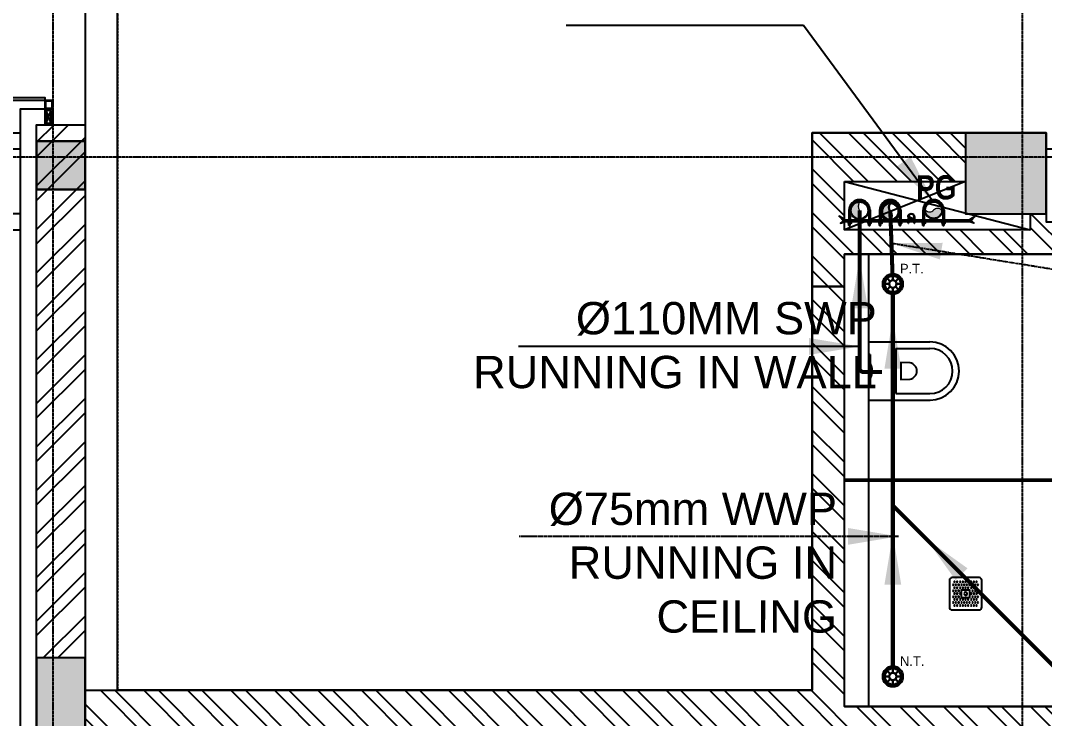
# Model space of a CAD drawing. Header units: millimetres. Extents: x -8500 to 104886, y -7800 to 56500.
# Drawn here: x 38450 to 44789, y 32325 to 36646 of the extents above; entities that cross this region are included whole.
import ezdxf

# ---------------------------------------------------------------- set-up
doc = ezdxf.new("R2010")
doc.units = ezdxf.units.MM
doc.header["$LTSCALE"] = 10
doc.set_wipeout_variables(frame=1)
for name, pattern in [('1803 B01 Axis$0$CENTER2', [1.125, 0.75, -0.125, 0.125, -0.125]), ('1803 B01 b03$0$HIDDEN', [0.375, 0.25, -0.125]), ('ACISOWELD', [3, 2, -1]), ('CENTER', [2, 1.25, -0.25, 0.25, -0.25]), ('HIDDEN', [0.375, 0.25, -0.125])]:
    doc.linetypes.add(name, pattern=pattern)
for name, color, linetype in [('1803 B01 Axis$0$AXIS-MEP', 8, '1803 B01 Axis$0$CENTER2'), ('1803 B01 b03$0$COLS-AR', 4, 'Continuous'), ('1803 B01 b03$0$COLS-HATCH-AR', 251, 'Continuous'), ('1803 B01 b03$0$ELEV1-AR', 6, 'Continuous'), ('1803 B01 b03$0$ELEV3-AR', 11, 'Continuous'), ('1803 B01 b03$0$OPEN-AR', 1, 'Continuous'), ('1803 B01 b03$0$STAIR-HID-AR', 8, '1803 B01 b03$0$HIDDEN'), ('1803 B01 b03$0$TXT-AR', 3, 'Continuous'), ('1803 B01 b03$0$WALL-AR', 7, 'Continuous'), ('1803 B01 b03$0$WIN-AR', 140, 'Continuous'), ('A-OUTLINE', 8, 'Continuous'), ('CEILING', 7, 'Continuous'), ('DIM-IN-AR', 251, 'Continuous'), ('ID-FUR', 1, 'Continuous'), ('ID-GLASS', 5, 'Continuous'), ('ID-HATCH', 8, 'Continuous'), ('ID-SANITARY', 1, 'Continuous'), ('ID-WIPEOUT', 8, 'Continuous'), ('PIPE SUPPORT', 12, 'Continuous'), ('SH- WWP', 92, 'Continuous')]:
    doc.layers.add(name, color=color, linetype=linetype)
for name, color, linetype, lineweight in [('cws', 5, 'Continuous', 5), ('FUR', 9, 'Continuous', 9), ('OUTER', 10, 'Continuous', 25), ('SH - CWS', 5, 'Continuous', 5), ('SH - SWP', 10, 'Continuous', 25), ('SH - WWP', 82, 'CENTER', 13), ('SH- SWP', 1, 'Continuous', 15), ('SWP', 10, 'Continuous', 25), ('WWP', 82, 'CENTER', 13)]:
    doc.layers.add(name, color=color, linetype=linetype, lineweight=lineweight)
doc.layers.add('Rain water', color=201, linetype='Continuous', lineweight=9, true_color=0xd761ff)
doc.layers.add('SH - RWP', color=201, linetype='Continuous', lineweight=9, true_color=0xd761ff)
doc.styles.add('1803 B01 b03$0$BOLD-SOFT', font='swisscb.ttf')
doc.styles.add('ARIAL', font='Arial.ttf')
doc.dimstyles.new('1-100-OUT', dxfattribs={"dimscale": 1.25, "dimtxt": 180, "dimasz": 1, "dimexe": 0, "dimexo": 0, "dimgap": 60, "dimtad": 1, "dimdec": 0, "dimblk": 'DIM-END', "dimcen": 2.5, "dimclrd": 256, "dimclre": 3, "dimclrt": 3, "dimadec": 0, "dimazin": 0, "dimtfac": 1, "dimtdec": 0, "dimtix": 1, "dimtmove": 2, "dimatfit": 0, "dimldrblk": 'LEADER-ARROW', "dimlwe": -1, "dimarcsym": 0})

# ---------------------------------------------------------------- blocks, each defined once
blk = doc.blocks.new('1803 B01 b03$0$1st cols')
at = {"layer": '1803 B01 b03$0$COLS-HATCH-AR'}
h = blk.add_hatch(color=256, dxfattribs=at)
h.dxf.hatch_style = 1
h.paths.add_polyline_path([(44300, 35450), (44800, 35450), (44800, 35950), (44300, 35950)])
h = blk.add_hatch(color=256, dxfattribs=at)
h.dxf.hatch_style = 1
h.paths.add_polyline_path([(38550, 35600), (38850, 35600), (38850, 35900), (38550, 35900)])
h = blk.add_hatch(color=256, dxfattribs=at)
h.dxf.hatch_style = 1
h.paths.add_polyline_path([(38850, 35600), (38550, 35600), (38550, 35900), (38850, 35900)])
h = blk.add_hatch(color=256, dxfattribs=at)
h.dxf.hatch_style = 1
h.paths.add_polyline_path([(38550, 31550), (38850, 31550), (38850, 32700), (38550, 32700)])
at = {"layer": '1803 B01 b03$0$COLS-AR'}
for points in [[(44300, 35450), (44800, 35450), (44800, 35950), (44300, 35950)], [(38550, 35600), (38850, 35600), (38850, 35900), (38550, 35900)], [(38850, 35600), (38550, 35600), (38550, 35900), (38850, 35900)], [(38550, 31550), (38850, 31550), (38850, 32700), (38550, 32700)]]:
    blk.add_lwpolyline(points, close=True, dxfattribs=at)
blk = doc.blocks.new('1803 B01 Axis$0$1803 B01 AXIS')
for p, q in [((38650, 55300), (38650, -5800)), ((44650, 55300), (44650, -5800)), ((85300, 35800), (-7300, 35800))]:
    blk.add_line(p, q)
blk = doc.blocks.new('1803 B01 Axis')
at = {"layer": '1803 B01 Axis$0$AXIS-MEP'}
blk.add_blockref('1803 B01 Axis$0$1803 B01 AXIS', (0, 0), dxfattribs=at)
blk = doc.blocks.new('*U34')
for p, q in [((10, -90), (40, -10)), ((40, -90), (10, -10))]:
    blk.add_line(p, q)
at = {"elevation": 0}
for points in [[(50, 0), (0, 0), (0, -100), (50, -100)], [(40, -10), (10, -10), (10, -90), (40, -90)]]:
    blk.add_lwpolyline(points, close=True, dxfattribs=at)
blk = doc.blocks.new('1803 B01 b03$0$W03')
for p, q in [((850, 50), (-100, 50)), ((-100, 0), (850, 0)), ((800, 39), (50, 39)), ((800, 33), (50, 33)), ((800, 21), (50, 21)), ((800, 15), (50, 15))]:
    blk.add_line(p, q)
for points in [[(0, 0), (50, 0), (50, 50), (0, 50)], [(4, 4), (46, 4), (46, 46), (4, 46)]]:
    blk.add_lwpolyline(points, close=True)
at = {"elevation": 0}
for points in [[(800, 0), (850, 0), (850, 50), (800, 50)], [(804, 4), (846, 4), (846, 46), (804, 46)], [(1730.1, -850), (1730.1, 0), (1750.1, 0), (1750.1, -850)], [(1750, 0), (1800, 0), (1800, 50), (1750, 50)], [(1754, 4), (1796, 4), (1796, 46), (1754, 46)]]:
    blk.add_lwpolyline(points, close=True, dxfattribs=at)
blk.add_arc((1707.7, 7.4), 857.8, 180.49113, 271.8205)
at = {"layer": '1803 B01 b03$0$ELEV1-AR'}
for p, q in [((0, 50), (-100, 50)), ((1800, 50), (1900, 50))]:
    blk.add_line(p, q, dxfattribs=at)
at = {"layer": '1803 B01 b03$0$ELEV1-AR', "xscale": -1, "rotation": 270}
blk.add_blockref('*U34', (0, 0), dxfattribs=at)
at = {"layer": '1803 B01 b03$0$ELEV1-AR', "rotation": 90}
blk.add_blockref('*U34', (1800, 0), dxfattribs=at)
blk = doc.blocks.new('A$C4CEA6FF1')
blk.add_wipeout([(-516.4, -100), (-683.6, -100), (-689.1, -99), (-693.3, -96.8), (-695.2, -95.2), (-697.1, -92.9), (-698.7, -90.1), (-699.7, -86.6), (-700, -84.7), (-700, 83.6), (-699.7, 86.8), (-699.4, 88), (-698.7, 89.9), (-697.6, 92.1), (-696.9, 93.2), (-695.7, 94.7), (-694.2, 96.2), (-692.7, 97.3), (-691.3, 98.1), (-689.2, 99), (-687.9, 99.4), (-685.3, 99.9), (-683.6, 100), (-516.4, 100), (-513.7, 99.8), (-511.2, 99.2), (-508.8, 98.2), (-506.7, 96.8), (-505, 95.4), (-504, 94.3), (-502.9, 92.9), (-501.8, 91.1), (-501.2, 89.7), (-500.7, 88.4), (-500.4, 87.3), (-500.2, 86.2), (-500.1, 85.2), (-500, 83.6), (-500, -83.6), (-500.1, -85.8), (-500.5, -87.6), (-501.1, -89.6), (-502.1, -91.7), (-503.1, -93.2), (-504.2, -94.5), (-505, -95.4), (-506.1, -96.4), (-507, -97), (-508.1, -97.7), (-509.2, -98.3), (-510.4, -98.9), (-512, -99.4), (-513.5, -99.7), (-515.4, -100)]).dxf.layer = 'ID-WIPEOUT'
blk.add_lwpolyline([(-516.4, -100), (-683.6, -100, -0.414214), (-700, -83.6), (-700, 83.6, -0.414214), (-683.6, 100), (-516.4, 100, -0.414214), (-500, 83.6), (-500, -83.6, -0.414214)], format="xyb", close=True)
blk.add_lwpolyline([(-625.5, -24.4), (-575.5, -24.4), (-575.5, 25.6), (-625.5, 25.6)], close=True)
for centre, radius in [((-668.1, 74.4), 3), ((-651.1, 74.4), 3), ((-634.1, 74.4), 3), ((-617.1, 74.4), 3), ((-600.1, 74.4), 3), ((-583.1, 74.4), 3), ((-566.1, 74.4), 3), ((-548.8, 74.4), 3), ((-531.8, 74.4), 3), ((-676.5, 55.6), 3), ((-676.5, 18.9), 3), ((-668.1, 37.6), 3), ((-668.1, 0.9), 3), ((-659.5, 55.6), 3), ((-659.5, 18.9), 3), ((-651.1, 37.6), 3), ((-651.1, 0.9), 3), ((-642.5, 55.6), 3), ((-642.5, 18.9), 3), ((-634.1, 37.6), 3), ((-634.1, 0.9), 3), ((-625.5, 55.6), 3), ((-617.1, 37.6), 3), ((-608.5, 55.6), 3), ((-600.5, 0.6), 10), ((-600.1, 37.6), 3), ((-591.5, 55.6), 3), ((-583.1, 37.6), 3), ((-574.5, 55.6), 3), ((-566.1, 37.6), 3), ((-566.1, 0.9), 3), ((-557.5, 55.6), 3), ((-557.5, 18.9), 3), ((-548.8, 37.6), 3), ((-548.8, 0.9), 3), ((-540.3, 55.6), 3), ((-540.3, 18.9), 3), ((-531.8, 37.6), 3), ((-531.8, 0.9), 3), ((-523.3, 55.6), 3), ((-523.3, 18.9), 3), ((-676.5, -17.8), 3), ((-676.5, -54.7), 3), ((-668.1, -36), 3), ((-659.5, -17.8), 3), ((-659.5, -54.7), 3), ((-651.1, -36), 3), ((-642.5, -17.8), 3), ((-642.5, -54.7), 3), ((-634.1, -36), 3), ((-625.5, -54.7), 3), ((-617.1, -36), 3), ((-608.5, -54.7), 3), ((-600.1, -36), 3), ((-591.5, -54.7), 3), ((-583.1, -36), 3), ((-574.5, -54.7), 3), ((-566.1, -36), 3), ((-557.5, -17.8), 3), ((-557.5, -54.7), 3), ((-548.8, -36), 3), ((-540.3, -17.8), 3), ((-540.3, -54.7), 3), ((-531.8, -36), 3), ((-523.3, -17.8), 3), ((-523.3, -54.7), 3), ((-668.1, -72.7), 3), ((-651.1, -72.7), 3), ((-634.1, -72.7), 3), ((-617.1, -72.7), 3), ((-600.1, -72.7), 3), ((-583.1, -72.7), 3), ((-566.1, -72.7), 3), ((-548.8, -72.7), 3), ((-531.8, -72.7), 3)]:
    blk.add_circle(centre, radius)
blk = doc.blocks.new('*U198')
blk.add_wipeout([(0, 150), (0, 0), (-2800, 0), (-2800, 150)]).dxf.layer = 'ID-WIPEOUT'
blk.add_lwpolyline([(0, 0), (-2800, 0), (-2800, 150), (0, 150)], close=True)
blk = doc.blocks.new('XR-FF_PLAN_INT$0$First Floor Plan$0$C41FC29B5')
for p, q in [((-102.5, -9.5), (-102.5, 0)), ((102.5, 0), (-102.5, 0)), ((102.5, -9.5), (102.5, 0)), ((102.5, -9.5), (-102.5, -9.5)), ((13.4, -22.7), (13.4, -9.5))]:
    blk.add_line(p, q)
blk.add_arc((0.5, 59.4), 83.2, 236.00612, 303.99388)
blk = doc.blocks.new('XR-FF_PLAN_INT$0$First Floor Plan$0$C2B5C50D5')
at = {"ltscale": 10}
for p, q in [((179.3, 0), (-180.7, 0)), ((-180, 0), (-180, -380)), ((180, 0), (180, -380)), ((-140, -168.2), (-140, -380)), ((140, -168.2), (-140, -168.2)), ((140, -168.2), (140, -380))]:
    blk.add_line(p, q, dxfattribs=at)
blk.add_lwpolyline([(50.2, -256.9), (52.8, -199.7), (0, -199.7), (-52.8, -199.7), (-50.2, -256.9, 0.36532), (0, -298.6, 0.36532)], format="xyb", close=True, dxfattribs=at)
for radius in [180, 140]:
    blk.add_arc((0, -380), radius, 180, 0, dxfattribs=at)
blk.add_blockref('XR-FF_PLAN_INT$0$First Floor Plan$0$C41FC29B5', (0, 0))
blk = doc.blocks.new('*U196')
at = {"layer": 'ID-HATCH'}
h = blk.add_hatch(dxfattribs=at)
h.set_pattern_fill('AR-RROOF', color=8, scale=4, angle=45)
h.set_pattern_definition([(45, (-4036.536, 292.1293), (3.3941125, 9.0509668), [60, -8, 20, -4]), (45, (-4034.1885, 297.3053), (-6.590235, 0.933381), [12, -1.32, 24, -3]), (45, (-4037.526, 295.9476), (12.8127749, 16.6028672), [32, -5.6, 16, -4])])
h.paths.add_polyline_path([(-2, 8), (-2198, 7.9), (-2200, 5.9), (-2200, -2.1), (-2198, -4.1), (-2, -4), (0, -2), (0, 6)])
blk.add_lwpolyline([(-2, 8), (-2198, 7.9), (-2200, 5.9), (-2200, -2.1), (-2198, -4.1), (-2, -4), (0, -2), (0, 6)], close=True)
blk = doc.blocks.new('*X209')
at = {"color": 0}
for p, q in [((113.6, 341.5), (113.7, 341.6)), ((113.7, 341.4), (114.3, 342)), ((113.8, 341.4), (114.3, 341.8)), ((113.9, 341.3), (114.3, 341.7)), ((114, 341.2), (114.3, 341.5)), ((114.1, 341.1), (114.3, 341.3)), ((114.2, 341), (114.3, 341.1)), ((114.3, 340.9), (114.3, 340.9))]:
    blk.add_line(p, q, dxfattribs=at)
blk = doc.blocks.new('fgdsgretr')
at = {"layer": 'PIPE SUPPORT', "lineweight": -3}
for p, q in [((-31800915.5, -21798545.6, 0), (-31800914.5, -21798544.7, 0)), ((-31800915.5, -21798547.2, 0), (-31800915.5, -21798545.6, 0)), ((-31800914.5, -21798536, 0), (-31800912.7, -21798534.1, 0)), ((-31800914.5, -21798544.7, 0), (-31800914.5, -21798536, 0)), ((-31800897, -21798544.7, 0), (-31800914.5, -21798544.7, 0)), ((-31800898.9, -21798534.1, 0), (-31800912.7, -21798534.1, 0)), ((-31800909.8, -21798524.9, 0), (-31800908.5, -21798523.5, 0)), ((-31800909.8, -21798524.9, 0), (-31800909.8, -21798534.1, 0)), ((-31800909.8, -21798621.2, 0), (-31800909.8, -21798560.4, 0)), ((-31800903, -21798523.5, 0), (-31800908.5, -21798523.5, 0)), ((-31800908.5, -21798544.8, 0), (-31800908.5, -21798538, 0)), ((-31800901.7, -21798524.9, 0), (-31800903, -21798523.5, 0)), ((-31800903, -21798537.9, 0), (-31800903, -21798544.8, 0)), ((-31800901.7, -21798524.9, 0), (-31800901.7, -21798534.1, 0)), ((-31800901.7, -21798618.6, 0), (-31800901.7, -21798560.4, 0)), ((-31800897, -21798536, 0), (-31800898.9, -21798534.1, 0)), ((-31800897, -21798544.7, 0), (-31800897, -21798536, 0)), ((-31800896, -21798545.6, 0), (-31800897, -21798544.7, 0)), ((-31800896, -21798547.2, 0), (-31800896, -21798545.6, 0)), ((-31800793.1, -21798545.6, 0), (-31800792.2, -21798544.7, 0)), ((-31800793.1, -21798547.2, 0), (-31800793.1, -21798545.6, 0)), ((-31800792.2, -21798536, 0), (-31800790.3, -21798534.1, 0)), ((-31800792.2, -21798544.7, 0), (-31800792.2, -21798536, 0)), ((-31800774.6, -21798544.7, 0), (-31800792.2, -21798544.7, 0)), ((-31800776.5, -21798534.1, 0), (-31800790.3, -21798534.1, 0)), ((-31800787.5, -21798524.9, 0), (-31800786.1, -21798523.5, 0)), ((-31800787.5, -21798524.9, 0), (-31800787.5, -21798534.1, 0)), ((-31800787.5, -21798618.6, 0), (-31800787.5, -21798560.4, 0)), ((-31800780.7, -21798523.5, 0), (-31800786.1, -21798523.5, 0)), ((-31800786.1, -21798544.8, 0), (-31800786.1, -21798538, 0)), ((-31800779.3, -21798524.9, 0), (-31800780.7, -21798523.5, 0)), ((-31800780.7, -21798537.9, 0), (-31800780.7, -21798544.8, 0)), ((-31800779.3, -21798524.9, 0), (-31800779.3, -21798534.1, 0)), ((-31800779.3, -21798621.2, 0), (-31800779.3, -21798560.4, 0)), ((-31800774.6, -21798536, 0), (-31800776.5, -21798534.1, 0)), ((-31800774.6, -21798544.7, 0), (-31800774.6, -21798536, 0)), ((-31800773.7, -21798545.6, 0), (-31800774.6, -21798544.7, 0)), ((-31800773.7, -21798547.2, 0), (-31800773.7, -21798545.6, 0)), ((-31800901.7, -21798591.9, 0), (-31800909.8, -21798591.9, 0)), ((-31800909.8, -21798604.1, 0), (-31800901.7, -21798604.1, 0)), ((-31800787.5, -21798591.9, 0), (-31800779.3, -21798591.9, 0)), ((-31800779.3, -21798604.1, 0), (-31800787.5, -21798604.1, 0))]:
    blk.add_line(p, q, dxfattribs=at)
for centre, radius, start, end in [((-31800914.8, -21798539.8, 0), 6.59, 15.79233, 59.25612), ((-31800913.4, -21798588, 0), 19.7, 54.35446, 79.90861), ((-31800905.5, -21798524.6, 0), 6.12, 225.7324, 259.05698), ((-31800907, -21798526.4, 0), 6.12, 242.83913, 259.05698), ((-31800905, -21798524.4, 0), 4.83, 206.41886, 256.78781), ((-31800904.8, -21798521.8, 0), 4.84, 206.52627, 256.82014), ((-31800902.9, -21798538.7, 0), 5.65, 125.40612, 172.70731), ((-31800914.9, -21798543.5, 0), 13, 46.71873, 58.80988), ((-31800912.6, -21798537.3, 0), 8.97, 21.2252, 49.04263), ((-31800904.2, -21798522.5, 0), 2.53, 204.83496, 250.10483), ((-31800912.5, -21798538.5, 0), 11.4, 22.66698, 55.56222), ((-31800909.4, -21798539.8, 0), 6.59, 15.79233, 59.53995), ((-31800912.4, -21798536, 0), 11.5, 20.87818, 55.70364), ((-31800903.3, -21798517.9, 0), 6.12, 248.1121, 259.05698), ((-31800911.8, -21798535.9, 0), 13, 38.8166, 58.80988), ((-31800911.2, -21798535, 0), 13, 42.81946, 58.80988), ((-31800896.7, -21798539.8, 0), 6.59, 120.74388, 164.20767), ((-31800792.5, -21798539.8, 0), 6.59, 15.79233, 59.25612), ((-31800783.2, -21798524.6, 0), 6.12, 225.7324, 259.05698), ((-31800784.7, -21798526.4, 0), 6.12, 242.83913, 259.05698), ((-31800775.8, -21798588, 0), 19.7, 100.09139, 125.64554), ((-31800782.6, -21798524.4, 0), 4.83, 206.41886, 256.78781), ((-31800782.4, -21798521.8, 0), 4.84, 206.52627, 256.82014), ((-31800780.5, -21798538.7, 0), 5.65, 125.40612, 172.70731), ((-31800792.5, -21798543.5, 0), 13, 46.71873, 58.80988), ((-31800790.2, -21798537.3, 0), 8.97, 21.2252, 49.04263), ((-31800781.9, -21798522.5, 0), 2.53, 204.83496, 250.10483), ((-31800790.2, -21798538.5, 0), 11.4, 22.66698, 55.56222), ((-31800787, -21798539.8, 0), 6.59, 15.79233, 59.53995), ((-31800790, -21798536, 0), 11.5, 20.87818, 55.70364), ((-31800781, -21798517.9, 0), 6.12, 248.1121, 259.05698), ((-31800789.4, -21798535.9, 0), 13, 38.8166, 58.80988), ((-31800788.9, -21798535, 0), 13, 42.81946, 58.80988), ((-31800774.3, -21798539.8, 0), 6.59, 120.74388, 164.20767), ((-31800913.4, -21798593.9, 0), 19.7, 54.35446, 79.90861), ((-31800913.4, -21798600.2, 0), 19.7, 54.35446, 79.90861), ((-31800896.1, -21798562.3, 0), 26.9, 239.3307, 258.31008), ((-31800844.6, -21798618.6, 0), 65.2, 180, 270), ((-31800887.8, -21798552.3, 0), 24.2, 234.35446, 234.92409), ((-31800887.8, -21798558.1, 0), 24.2, 234.35446, 234.92409), ((-31800887.8, -21798564.4, 0), 24.2, 234.35446, 234.92409), ((-31800844.6, -21798618.6, 0), 57.1, 180, 270), ((-31800844.6, -21798618.6, 0), 57.1, 270, 0), ((-31800844.6, -21798618.6, 0), 65.2, 270, 0), ((-31800793, -21798562.3, 0), 26.9, 281.68992, 300.6693), ((-31800801.4, -21798552.3, 0), 24.2, 305.07591, 305.64554), ((-31800801.4, -21798558.1, 0), 24.2, 305.07591, 305.64554), ((-31800801.4, -21798564.4, 0), 24.2, 305.07591, 305.64554), ((-31800775.8, -21798593.9, 0), 19.7, 100.09139, 125.64554), ((-31800775.8, -21798600.2, 0), 19.7, 100.09139, 125.64554)]:
    blk.add_arc(centre, radius, start, end, dxfattribs=at)
at = {"layer": 'PIPE SUPPORT', "lineweight": -3, "xscale": 4.727677600735238, "yscale": 4.727677600735238, "zscale": 4.727677600735238, "rotation": 89.99999999999996}
for p in [(-31799294.6, -21799074.6, 0), (-31799287.8, -21799074.6, 0), (-31799172.3, -21799074.6, 0), (-31799165.5, -21799074.6, 0)]:
    blk.add_blockref('*X209', p, dxfattribs=at)
blk = doc.blocks.new('dfgdgdgr')
at = {"layer": 'PIPE SUPPORT', "lineweight": -3}
for p, q in [((-31801068.1, -21798545.6, 0), (-31801067.1, -21798544.7, 0)), ((-31801068.1, -21798547.2, 0), (-31801068.1, -21798545.6, 0)), ((-31801067.1, -21798536, 0), (-31801065.3, -21798534.1, 0)), ((-31801067.1, -21798544.7, 0), (-31801067.1, -21798536, 0)), ((-31801049.6, -21798544.7, 0), (-31801067.1, -21798544.7, 0)), ((-31801051.5, -21798534.1, 0), (-31801065.3, -21798534.1, 0)), ((-31801062.4, -21798524.9, 0), (-31801061.1, -21798523.5, 0)), ((-31801062.4, -21798524.9, 0), (-31801062.4, -21798534.1, 0)), ((-31801062.4, -21798621.2, 0), (-31801062.4, -21798560.4, 0)), ((-31801055.6, -21798523.5, 0), (-31801061.1, -21798523.5, 0)), ((-31801061.1, -21798544.8, 0), (-31801061.1, -21798538, 0)), ((-31801054.3, -21798524.9, 0), (-31801055.6, -21798523.5, 0)), ((-31801055.6, -21798537.9, 0), (-31801055.6, -21798544.8, 0)), ((-31801054.3, -21798524.9, 0), (-31801054.3, -21798534.1, 0)), ((-31801054.3, -21798618.6, 0), (-31801054.3, -21798560.4, 0)), ((-31801049.6, -21798536, 0), (-31801051.5, -21798534.1, 0)), ((-31801049.6, -21798544.7, 0), (-31801049.6, -21798536, 0)), ((-31801048.6, -21798545.6, 0), (-31801049.6, -21798544.7, 0)), ((-31801048.6, -21798547.2, 0), (-31801048.6, -21798545.6, 0)), ((-31800945.7, -21798545.6, 0), (-31800944.8, -21798544.7, 0)), ((-31800945.7, -21798547.2, 0), (-31800945.7, -21798545.6, 0)), ((-31800944.8, -21798536, 0), (-31800942.9, -21798534.1, 0)), ((-31800944.8, -21798544.7, 0), (-31800944.8, -21798536, 0)), ((-31800927.2, -21798544.7, 0), (-31800944.8, -21798544.7, 0)), ((-31800929.1, -21798534.1, 0), (-31800942.9, -21798534.1, 0)), ((-31800940.1, -21798524.9, 0), (-31800938.7, -21798523.5, 0)), ((-31800940.1, -21798524.9, 0), (-31800940.1, -21798534.1, 0)), ((-31800940.1, -21798618.6, 0), (-31800940.1, -21798560.4, 0)), ((-31800933.3, -21798523.5, 0), (-31800938.7, -21798523.5, 0)), ((-31800938.7, -21798544.8, 0), (-31800938.7, -21798538, 0)), ((-31800932, -21798524.9, 0), (-31800933.3, -21798523.5, 0)), ((-31800933.3, -21798537.9, 0), (-31800933.3, -21798544.8, 0)), ((-31800932, -21798524.9, 0), (-31800932, -21798534.1, 0)), ((-31800932, -21798621.2, 0), (-31800932, -21798560.4, 0)), ((-31800927.2, -21798536, 0), (-31800929.1, -21798534.1, 0)), ((-31800927.2, -21798544.7, 0), (-31800927.2, -21798536, 0)), ((-31800926.3, -21798545.6, 0), (-31800927.2, -21798544.7, 0)), ((-31800926.3, -21798547.2, 0), (-31800926.3, -21798545.6, 0)), ((-31801054.3, -21798591.9, 0), (-31801062.4, -21798591.9, 0)), ((-31801062.4, -21798604.1, 0), (-31801054.3, -21798604.1, 0)), ((-31800940.1, -21798591.9, 0), (-31800932, -21798591.9, 0)), ((-31800932, -21798604.1, 0), (-31800940.1, -21798604.1, 0))]:
    blk.add_line(p, q, dxfattribs=at)
for centre, radius, start, end in [((-31801067.4, -21798539.8, 0), 6.59, 15.79233, 59.25612), ((-31801066, -21798588, 0), 19.7, 54.35446, 79.90861), ((-31801058.1, -21798524.6, 0), 6.12, 225.7324, 259.05698), ((-31801059.6, -21798526.4, 0), 6.12, 242.83913, 259.05698), ((-31801057.6, -21798524.4, 0), 4.83, 206.41886, 256.78781), ((-31801057.4, -21798521.8, 0), 4.84, 206.52627, 256.82014), ((-31801055.5, -21798538.7, 0), 5.65, 125.40612, 172.70731), ((-31801067.5, -21798543.5, 0), 13, 46.71873, 58.80988), ((-31801065.2, -21798537.3, 0), 8.97, 21.2252, 49.04263), ((-31801056.8, -21798522.5, 0), 2.53, 204.83496, 250.10483), ((-31801065.1, -21798538.5, 0), 11.4, 22.66698, 55.56222), ((-31801062, -21798539.8, 0), 6.59, 15.79233, 59.53995), ((-31801065, -21798536, 0), 11.5, 20.87818, 55.70364), ((-31801055.9, -21798517.9, 0), 6.12, 248.1121, 259.05698), ((-31801064.4, -21798535.9, 0), 13, 38.8166, 58.80988), ((-31801063.8, -21798535, 0), 13, 42.81946, 58.80988), ((-31801049.3, -21798539.8, 0), 6.59, 120.74388, 164.20767), ((-31800945.1, -21798539.8, 0), 6.59, 15.79233, 59.25612), ((-31800935.8, -21798524.6, 0), 6.12, 225.7324, 259.05698), ((-31800937.3, -21798526.4, 0), 6.12, 242.83913, 259.05698), ((-31800928.4, -21798588, 0), 19.7, 100.09139, 125.64554), ((-31800935.2, -21798524.4, 0), 4.83, 206.41886, 256.78781), ((-31800935, -21798521.8, 0), 4.84, 206.52627, 256.82014), ((-31800933.1, -21798538.7, 0), 5.65, 125.40612, 172.70731), ((-31800945.2, -21798543.5, 0), 13, 46.71873, 58.80988), ((-31800942.8, -21798537.3, 0), 8.97, 21.2252, 49.04263), ((-31800934.5, -21798522.5, 0), 2.53, 204.83496, 250.10483), ((-31800942.8, -21798538.5, 0), 11.4, 22.66698, 55.56222), ((-31800939.6, -21798539.8, 0), 6.59, 15.79233, 59.53995), ((-31800942.6, -21798536, 0), 11.5, 20.87818, 55.70364), ((-31800933.6, -21798517.9, 0), 6.12, 248.1121, 259.05698), ((-31800942, -21798535.9, 0), 13, 38.8166, 58.80988), ((-31800941.5, -21798535, 0), 13, 42.81946, 58.80988), ((-31800927, -21798539.8, 0), 6.59, 120.74388, 164.20767), ((-31801066, -21798593.9, 0), 19.7, 54.35446, 79.90861), ((-31801066, -21798600.2, 0), 19.7, 54.35446, 79.90861), ((-31801048.7, -21798562.3, 0), 26.9, 239.3307, 258.31008), ((-31800997.2, -21798618.6, 0), 65.2, 180, 270), ((-31801040.4, -21798552.3, 0), 24.2, 234.35446, 234.92409), ((-31801040.4, -21798558.1, 0), 24.2, 234.35446, 234.92409), ((-31801040.4, -21798564.4, 0), 24.2, 234.35446, 234.92409), ((-31800997.2, -21798618.6, 0), 57.1, 180, 270), ((-31800997.2, -21798618.6, 0), 57.1, 270, 0), ((-31800997.2, -21798618.6, 0), 65.2, 270, 0), ((-31800945.7, -21798562.3, 0), 26.9, 281.68992, 300.6693), ((-31800954, -21798552.3, 0), 24.2, 305.07591, 305.64554), ((-31800954, -21798558.1, 0), 24.2, 305.07591, 305.64554), ((-31800954, -21798564.4, 0), 24.2, 305.07591, 305.64554), ((-31800928.4, -21798593.9, 0), 19.7, 100.09139, 125.64554), ((-31800928.4, -21798600.2, 0), 19.7, 100.09139, 125.64554)]:
    blk.add_arc(centre, radius, start, end, dxfattribs=at)
at = {"layer": 'PIPE SUPPORT', "lineweight": -3, "xscale": 4.727677600735238, "yscale": 4.727677600735238, "zscale": 4.727677600735238, "rotation": 89.99999999999996}
for p in [(-31799447.2, -21799074.6, 0), (-31799440.4, -21799074.6, 0), (-31799324.9, -21799074.6, 0), (-31799318.1, -21799074.6, 0)]:
    blk.add_blockref('*X209', p, dxfattribs=at)
blk = doc.blocks.new('gbgfb')
at = {"layer": 'cws', "linetype": 'Continuous'}
blk.add_hatch(color=256, dxfattribs=at).paths.add_polyline_path([(-15.4, 0, -1), (15.4, 0, 0.417357), (0, 0, -0.417357)])
at = {"layer": 'cws', "linetype": 'Continuous', "lineweight": 9}
for radius in [17.1, 15.4]:
    blk.add_circle((0, 0), radius, dxfattribs=at)
blk = doc.blocks.new('*X213')
at = {"color": 0}
for p, q in [((113.6, 341.5), (113.7, 341.6)), ((113.7, 341.4), (114.3, 342)), ((113.8, 341.4), (114.3, 341.8)), ((113.9, 341.3), (114.3, 341.7)), ((114, 341.2), (114.3, 341.5)), ((114.1, 341.1), (114.3, 341.3)), ((114.2, 341), (114.3, 341.1)), ((114.3, 340.9), (114.3, 340.9))]:
    blk.add_line(p, q, dxfattribs=at)
blk = doc.blocks.new('gdfgretgr')
at = {"layer": 'PIPE SUPPORT', "lineweight": 25}
for p, q in [((-31800588.4, -21798653.4), (-31800569.8, -21798653.4)), ((-31800588.4, -21798694.1), (-31800569.8, -21798694.1)), ((-31800587.6, -21798655.9), (-31800569.8, -21798655.9)), ((-31800587.6, -21798691.5), (-31800569.8, -21798691.5)), ((-31800583.1, -21798653.4), (-31800583.1, -21798655.9)), ((-31800583.1, -21798694.1), (-31800583.1, -21798691.5)), ((-31800579.3, -21798655.9), (-31800579.3, -21798653.4)), ((-31800579.3, -21798691.5), (-31800579.3, -21798694.1)), ((-31800556.6, -21798651.6), (-31800556.1, -21798651.6)), ((-31800556.6, -21798657.7), (-31800556.1, -21798657.7)), ((-31800556.6, -21798689.8), (-31800556.1, -21798689.8)), ((-31800556.6, -21798695.8), (-31800556.1, -21798695.8)), ((-31800556.1, -21798651.6), (-31800555.8, -21798651.9)), ((-31800556.1, -21798657.7), (-31800555.8, -21798657.4)), ((-31800556.1, -21798689.8), (-31800555.8, -21798690.1)), ((-31800556.1, -21798695.8), (-31800555.8, -21798695.5)), ((-31800553.7, -21798653.8), (-31800555.9, -21798653.8)), ((-31800555.9, -21798655.5), (-31800553.7, -21798655.5)), ((-31800553.7, -21798692), (-31800555.9, -21798692)), ((-31800555.9, -21798693.7), (-31800553.7, -21798693.7)), ((-31800555.8, -21798651.9), (-31800553.1, -21798651.9)), ((-31800555.8, -21798651.9), (-31800555.8, -21798657.4)), ((-31800555.8, -21798657.4), (-31800553.1, -21798657.4)), ((-31800555.8, -21798690.1), (-31800553.1, -21798690.1)), ((-31800555.8, -21798690.1), (-31800555.8, -21798695.5)), ((-31800555.8, -21798695.5), (-31800553.1, -21798695.5)), ((-31800553.1, -21798651.9), (-31800552.5, -21798652.5)), ((-31800553.1, -21798657.4), (-31800552.5, -21798656.8)), ((-31800553.1, -21798690.1), (-31800552.5, -21798690.7)), ((-31800553.1, -21798695.5), (-31800552.5, -21798695)), ((-31800552.5, -21798652.5), (-31800552.5, -21798656.8)), ((-31800549.6, -21798653.4), (-31800552.5, -21798653.4)), ((-31800549.6, -21798655.9), (-31800552.5, -21798655.9)), ((-31800552.5, -21798690.7), (-31800552.5, -21798695)), ((-31800549.6, -21798691.5), (-31800552.5, -21798691.5)), ((-31800549.6, -21798694.1), (-31800552.5, -21798694.1)), ((-31800549.6, -21798653.4), (-31800549.2, -21798653.8)), ((-31800549.6, -21798655.9), (-31800549.2, -21798655.5)), ((-31800549.6, -21798691.5), (-31800549.2, -21798692)), ((-31800549.6, -21798694.1), (-31800549.2, -21798693.7)), ((-31800549.2, -21798653.8), (-31800549.2, -21798655.5)), ((-31800549.2, -21798692), (-31800549.2, -21798693.7))]:
    blk.add_line(p, q, dxfattribs=at)
for centre, radius, start, end in [((-31800587.6, -21798673.7), 20.3, 90, 180), ((-31800587.6, -21798673.7), 20.3, 180, 270), ((-31800587.6, -21798673.7), 17.8, 90, 180), ((-31800587.6, -21798673.7), 17.8, 180, 270), ((-31800570.1, -21798657.7), 8.37, 149.3307, 168.31008), ((-31800570.1, -21798689.8), 8.37, 191.68992, 210.6693), ((-31800570.7, -21798660.3), 7.55, 144.35446, 144.92409), ((-31800570.7, -21798687.2), 7.55, 215.07591, 215.64554), ((-31800581.8, -21798652.3), 6.15, 324.35446, 349.90861), ((-31800581.8, -21798695.2), 6.15, 10.09139, 35.64554), ((-31800579.9, -21798652.3), 6.15, 324.35446, 349.90861), ((-31800568.7, -21798660.3), 7.55, 144.35446, 144.92409), ((-31800568.7, -21798687.2), 7.55, 215.07591, 215.64554), ((-31800579.9, -21798695.2), 6.15, 10.09139, 35.64554), ((-31800566.9, -21798660.3), 7.55, 144.35446, 144.92409), ((-31800566.9, -21798687.2), 7.55, 215.07591, 215.64554), ((-31800578, -21798652.3), 6.15, 324.35446, 349.90861), ((-31800578, -21798695.2), 6.15, 10.09139, 35.64554), ((-31800554.3, -21798651.8), 2.05, 285.79233, 329.25612), ((-31800554.3, -21798655.8), 2.05, 30.46005, 74.20767), ((-31800554, -21798653.8), 1.76, 277.29269, 324.59388), ((-31800554.3, -21798657.5), 2.05, 30.74388, 74.20767), ((-31800554.3, -21798690), 2.05, 285.79233, 329.25612), ((-31800554.3, -21798693.9), 2.05, 30.46005, 74.20767), ((-31800554, -21798691.9), 1.76, 277.29269, 324.59388), ((-31800554.3, -21798695.6), 2.05, 30.74388, 74.20767), ((-31800553.9, -21798656.8), 3.55, 34.43778, 67.33302), ((-31800553.5, -21798656.8), 2.8, 40.95737, 68.7748), ((-31800555.5, -21798657.5), 4.04, 31.19012, 43.28127), ((-31800553.9, -21798694.9), 3.55, 34.43778, 67.33302), ((-31800553.5, -21798694.9), 2.8, 40.95737, 68.7748), ((-31800555.5, -21798695.7), 4.04, 31.19012, 43.28127), ((-31800550.1, -21798655.1), 1.91, 190.94302, 207.16087), ((-31800550.1, -21798693.2), 1.91, 190.94302, 207.16087), ((-31800553.1, -21798656.7), 3.58, 34.29636, 69.12182), ((-31800553.1, -21798694.9), 3.58, 34.29636, 69.12182), ((-31800549.6, -21798654.6), 1.91, 190.94302, 224.2676), ((-31800549.6, -21798692.7), 1.91, 190.94302, 224.2676), ((-31800549.5, -21798654.4), 1.5, 193.21219, 243.58114), ((-31800549.5, -21798692.6), 1.5, 193.21219, 243.58114), ((-31800553.1, -21798656.6), 4.04, 31.19012, 51.1834), ((-31800553.1, -21798694.7), 4.04, 31.19012, 51.1834), ((-31800548.7, -21798654.4), 1.51, 193.17986, 243.47373), ((-31800548.7, -21798692.5), 1.51, 193.17986, 243.47373), ((-31800552.8, -21798656.4), 4.04, 31.19012, 47.18054), ((-31800552.8, -21798694.5), 4.04, 31.19012, 47.18054), ((-31800548.9, -21798654.2), 0.789, 199.89517, 245.16504), ((-31800548.9, -21798692.3), 0.789, 199.89517, 245.16504), ((-31800547.5, -21798653.9), 1.91, 190.94302, 201.8879), ((-31800547.5, -21798692), 1.91, 190.94302, 201.8879)]:
    blk.add_arc(centre, radius, start, end, dxfattribs=at)
at = {"layer": 'PIPE SUPPORT', "lineweight": 25, "xscale": -1.473561849579814, "yscale": 1.473561849579814, "zscale": 1.473561849579814, "rotation": 180}
for p in [(-31800721, -21798150.4), (-31800721, -21798152.5), (-31800721, -21798188.5), (-31800721, -21798190.6)]:
    blk.add_blockref('*X213', p, dxfattribs=at)
blk = doc.blocks.new('A$C4B8E26CD')
at = {"layer": 'Rain water'}
blk.add_hatch(color=256, dxfattribs=at).paths.add_polyline_path([(0, 2, -1), (0, -2, 0.417357), (0, 0, -0.417357)])
for radius in [2.23, 2]:
    blk.add_circle((0, 0), radius, dxfattribs=at)
for centre, start, end in [((0.99, 1), 134.6929, 225.3071), ((-0.99, -1), 314.6929, 45.3071)]:
    blk.add_arc(centre, 1.41, start, end, dxfattribs=at)
blk = doc.blocks.new('HHYRYRY')
at = {"layer": 'SH - WWP', "linetype": 'Continuous', "lineweight": 30, "ltscale": 15}
for p, q in [((-29410825.8, -22433296.9), (-29410844.8, -22433277.9)), ((-29410809.4, -22433290.1), (-29410809.4, -22433263.3)), ((-29410793.1, -22433296.9), (-29410774.1, -22433277.9)), ((-29410832.5, -22433313.2), (-29410859.4, -22433313.2)), ((-29410825.8, -22433329.5), (-29410844.8, -22433348.5)), ((-29410809.4, -22433336.3), (-29410809.4, -22433363.2)), ((-29410793.1, -22433329.5), (-29410774.1, -22433348.5)), ((-29410786.4, -22433313.2), (-29410759.5, -22433313.2))]:
    blk.add_line(p, q, dxfattribs=at)
for radius in [62.4, 50, 23.1]:
    blk.add_circle((-29410809.4, -22433313.2), radius, dxfattribs=at)
at = {"layer": 'SH - WWP', "linetype": 'Continuous', "lineweight": 30, "ltscale": 15, "insert": (-29410765.3, -22433188.1), "char_height": 59.94, "width": 240.711, "attachment_point": 1}
blk.add_mtext('P.T.', dxfattribs=at)
blk = doc.blocks.new('GRGSRTR')
at = {"layer": 'SH - WWP', "linetype": 'Continuous', "lineweight": 30, "ltscale": 15}
for p, q in [((60548.6, 11323), (60548.6, 11349.9)), ((60525.5, 11300), (60498.7, 11300)), ((60532.3, 11316.3), (60513.3, 11335.3)), ((60532.3, 11283.6), (60513.3, 11264.6)), ((60564.9, 11316.3), (60583.9, 11335.3)), ((60564.9, 11283.6), (60583.9, 11264.6)), ((60571.7, 11300), (60598.6, 11300)), ((60548.6, 11276.9), (60548.6, 11250))]:
    blk.add_line(p, q, dxfattribs=at)
for radius in [62.4, 50, 23.1]:
    blk.add_circle((60548.6, 11300), radius, dxfattribs=at)
at = {"layer": 'SH - WWP', "linetype": 'Continuous', "lineweight": 30, "ltscale": 15, "insert": (60592.7, 11425.1), "char_height": 59.94, "width": 240.711, "attachment_point": 1}
blk.add_mtext('N.T.', dxfattribs=at)
blk = doc.blocks.new('DIM-END')
at = {"layer": 'DIM-IN-AR', "color": 1}
for p, q in [((0, -90), (0, 90)), ((-90, 0), (90, 0))]:
    blk.add_line(p, q, dxfattribs=at)
at = {"layer": 'DIM-IN-AR', "color": 1, "const_width": 7.5}
blk.add_lwpolyline([(63.6, 63.6), (-63.6, -63.6)], dxfattribs=at)
blk = doc.blocks.new('LEADER-ARROW')
blk.add_solid([(-250, 41.7), (0, 0), (-250, -41.7)])
blk = doc.blocks.new('A$C03973A2D')
at = {"layer": 'SH- WWP', "lineweight": 30}
h = blk.add_hatch(color=256, dxfattribs=at)
edge = h.paths.add_edge_path()
edge.add_ellipse((-1, 1.25), major_axis=(-1.13, 1.13), ratio=1, start_angle=96.3386, end_angle=173.6614, ccw=False)
edge.add_ellipse((0, 0), major_axis=(1.41, 1.41), ratio=1, start_angle=-45, end_angle=135, ccw=False)
edge.add_ellipse((1, -1.25), major_axis=(1.13, 1.13), ratio=1, start_angle=6.3386, end_angle=83.6614)
for radius in [2.25, 2]:
    blk.add_circle((0, 0), radius, dxfattribs=at)
for centre, start, end in [((1, -1.25), 51.3386, 128.6614), ((-1, 1.25), 231.3386, 308.6614)]:
    blk.add_arc(centre, 1.6, start, end, dxfattribs=at)
blk = doc.blocks.new('A$C193A5146')
at = {"layer": 'SH - SWP', "lineweight": 15}
h = blk.add_hatch(color=256, dxfattribs=at)
edge = h.paths.add_edge_path()
edge.add_ellipse((-1, 1.25), major_axis=(-1.13, 1.13), ratio=1, start_angle=96.3386, end_angle=173.6614, ccw=False)
edge.add_ellipse((0, 0), major_axis=(1.41, 1.41), ratio=1, start_angle=-45, end_angle=135, ccw=False)
edge.add_ellipse((1, -1.25), major_axis=(1.13, 1.13), ratio=1, start_angle=6.3386, end_angle=83.6614)
for radius in [2.25, 2]:
    blk.add_circle((0, 0), radius, dxfattribs=at)
for centre, start, end in [((1, -1.25), 51.3386, 128.6614), ((-1, 1.25), 231.3386, 308.6614)]:
    blk.add_arc(centre, 1.6, start, end, dxfattribs=at)

msp = doc.modelspace()

# ---------------------------------------------------------------- hatches: boundary and pattern name
at = {"layer": 'ID-HATCH'}
h = msp.add_hatch(dxfattribs=at)
h.set_pattern_fill('ANSI32', color=256, scale=20)
h.set_pattern_definition([(45, (22100, 2200), (-134.7038, 134.7038), []), (45, (22189.8, 2200), (-134.7038, 134.7038), [])])
h.paths.add_polyline_path([(38850, 36000), (38550, 36000), (38550, 32700), (38850, 32700)])

# ---------------------------------------------------------------- linework, layer by layer
at = {"layer": '1803 B01 b03$0$ELEV1-AR'}
msp.add_lwpolyline([(38600, 31450), (38450, 31450), (38450, 36100), (38600, 36100)], dxfattribs=at)
at = {"layer": '1803 B01 b03$0$ELEV3-AR'}
for points in [[(44900, 38500), (44900, 46600), (38300, 46600), (38300, 41350), (31250, 41350), (31250, 46600), (24650, 46600), (24650, 39850), (18650, 39850), (18650, 38350), (18050, 38350), (18050, 34450), (31250, 34450), (31250, 35350), (38450, 35350)], [(44500, 38500), (44500, 46200), (38700, 46200), (38700, 40950), (30850, 40950), (30850, 46200), (25050, 46200), (25050, 39450), (19050, 39450), (19050, 37950), (18450, 37950), (18450, 34850), (30650, 34850), (30650, 35950), (38450, 35950)]]:
    msp.add_lwpolyline(points, dxfattribs=at)
at = {"layer": '1803 B01 b03$0$OPEN-AR'}
for p, q in [((44300, 35650), (43550, 35350)), ((43550, 35650), (44700, 35350))]:
    msp.add_line(p, q, dxfattribs=at)
msp.add_lwpolyline([(43550, 35650), (44300, 35650), (44300, 35450), (44700, 35450), (44700, 35350), (43550, 35350), (43550, 35650)], dxfattribs=at)
at = {"layer": '1803 B01 b03$0$STAIR-HID-AR'}
for points in [[(38450, 35450), (31150, 35450), (31150, 34550), (18150, 34550), (18150, 38250), (18750, 38250), (18750, 39750), (24750, 39750), (24750, 46500), (31150, 46500), (31150, 41250), (38400, 41250), (38400, 46500), (44800, 46500), (44800, 38400)], [(38450, 35850), (30750, 35850), (30750, 34750), (18350, 34750), (18350, 38050), (18950, 38050), (18950, 39550), (24950, 39550), (24950, 46300), (30950, 46300), (30950, 41050), (38600, 41050), (38600, 46300), (44600, 46300), (44600, 38500)]]:
    msp.add_lwpolyline(points, dxfattribs=at)
at = {"layer": '1803 B01 b03$0$WALL-AR'}
for points in [[(38850, 38000), (38550, 38000), (38550, 38400), (45100, 38400), (45100, 38050), (44900, 38050), (44900, 38100), (38850, 38100), (38850, 15550)], [(38550, 35350), (38550, 36000), (38850, 36000), (38850, 32500), (43350, 32500), (43350, 35000), (43550, 35000), (43550, 32400), (48150, 32400), (48150, 35200)], [(48350, 35400), (48350, 32200), (38850, 32200), (38850, 31550), (38550, 31550), (38550, 36000)], [(46950, 35200), (43550, 35200), (43550, 35000), (43350, 35000), (43350, 35950), (44800, 35950), (44800, 35400), (46750, 35400), (46750, 35850), (46750, 35850), (46950, 35850), (46950, 35200)]]:
    msp.add_lwpolyline(points, dxfattribs=at)
at = {"layer": 'A-OUTLINE', "color": 1, "linetype": 'HIDDEN', "ltscale": 0.5}
msp.add_line((39050, 38100), (39050, 32500), dxfattribs=at)
at = {"layer": 'CEILING'}
msp.add_lwpolyline([(38850, 32500), (39050, 32500), (39050, 38100), (38850, 38100)], close=True, dxfattribs=at)
at = {"layer": 'PIPE SUPPORT', "linetype": 'ByBlock'}
for points in [[(43550, 35413.2), (43517.6, 35435.2), (43543.7, 35406.6), (43526.7, 35390.8), (43550, 35400)], [(43550, 35413.2), (43517.6, 35435.2), (43543.7, 35406.6), (43526.7, 35390.8), (43550, 35400)], [(44327.3, 35413.2), (44359.6, 35435.2), (44333.5, 35406.6), (44350.5, 35390.8), (44327.3, 35400)], [(44327.3, 35413.2), (44359.6, 35435.2), (44333.5, 35406.6), (44350.5, 35390.8), (44327.3, 35400)]]:
    msp.add_lwpolyline(points, dxfattribs=at)
at = {"layer": 'PIPE SUPPORT', "linetype": 'ByBlock', "elevation": 0}
for points in [[(43550, 35413), (44327, 35413)], [(44327.3, 35399.8), (43550, 35399.8)]]:
    msp.add_lwpolyline(points, dxfattribs=at)
at = {"layer": 'SH - WWP', "linetype": 'CENTER', "ltscale": 25, "const_width": 25}
msp.add_lwpolyline([(43848.3, 35064.9), (43834.3, 35470.9)], dxfattribs=at)

# ---------------------------------------------------------------- block references
at = {"layer": '1803 B01 b03$0$COLS-AR'}
msp.add_blockref('1803 B01 b03$0$1st cols', (0, 0), dxfattribs=at)
at = {"layer": '1803 B01 b03$0$WIN-AR', "rotation": 270}
msp.add_blockref('1803 B01 b03$0$W03', (38600, 37900), dxfattribs=at)
at = {"layer": 'FUR', "color": 18, "lineweight": 20, "ltscale": 0.6, "true_color": 0x000000}
msp.add_blockref('HHYRYRY', (29454659.4, 22468328.2), dxfattribs=at)
at = {"layer": 'ID-FUR', "color": 8, "linetype": 'HIDDEN', "ltscale": 0.5}
msp.add_blockref('1803 B01 Axis', (0, 0), dxfattribs=at)
at = {"layer": 'PIPE SUPPORT', "color": 5, "linetype": 'Continuous', "lineweight": 53, "ltscale": 0.6, "rotation": 180}
for name, p in [('fgdsgretr', (-31757200.8, -21763147.3, 0)), ('fgdsgretr', (-31757200.8, -21763147.3, 0)), ('dfgdgdgr', (-31757163.7, -21763147.3, 0)), ('dfgdgdgr', (-31757163.7, -21763147.3, 0)), ('fgdsgretr', (-31756742.7, -21763147.3, 0)), ('fgdsgretr', (-31756742.7, -21763147.3, 0))]:
    msp.add_blockref(name, p, dxfattribs=at)
at = {"layer": 'PIPE SUPPORT', "lineweight": 25, "xscale": -1, "rotation": 89.99999999999991}
msp.add_blockref('gdfgretgr', (-21754709.4, -31765156.8, 0), dxfattribs=at)
msp.add_blockref('gdfgretgr', (-21754709.4, -31765156.8, 0), dxfattribs=at)
at = {"layer": 'SH - CWS', "lineweight": 0, "xscale": -1.006446246620916, "yscale": 1.006446246620916, "zscale": 1.006446246620916, "rotation": 180}
msp.add_blockref('gbgfb', (43964.4, 35431.4, 0), dxfattribs=at)
at = {"layer": 'SH - RWP', "linetype": 'ByBlock', "lineweight": 40, "ltscale": 1e-05, "extrusion": (0, 0, -1), "xscale": -24.75743759813302, "yscale": 24.75743759813302, "zscale": -24.75743759813302, "rotation": 89.99999999999994}
msp.add_blockref('A$C4B8E26CD', (-44102.5, 35472.2, 0), dxfattribs=at)
at = {"layer": 'SH - WWP', "linetype": 'CENTER', "ltscale": 25}
msp.add_blockref('GRGSRTR', (-16698.6, 21285), dxfattribs=at)
at = {"layer": 'SH- SWP', "lineweight": 30, "xscale": 25.41988123074548, "yscale": 25.41988123074548, "zscale": 25.41988123074548, "rotation": 89.99999999999996}
msp.add_blockref('A$C193A5146', (43643.8, 35470.3, 0), dxfattribs=at)
at = {"layer": 'SH- WWP', "lineweight": 30, "xscale": 25.41988123074548, "yscale": 25.41988123074548, "zscale": 25.41988123074548, "rotation": 89.99999999999996}
msp.add_blockref('A$C03973A2D', (43834.6, 35463.8), dxfattribs=at)

# ---------------------------------------------------------------- texts
at = {"layer": '1803 B01 b03$0$TXT-AR', "style": '1803 B01 b03$0$BOLD-SOFT'}
msp.add_text('PG', height=150, dxfattribs=at).set_placement((43995.1, 35538.3))
at = {"layer": 'WWP', "lineweight": 15, "ltscale": 20, "extrusion": (0.007838, -0.01548, 0.999849), "insert": (43504.6, 33723.3, -1.7), "char_height": 200, "width": 2156.413, "attachment_point": 3, "text_direction": (0.999969, 0, -0.007839), "style": 'ARIAL'}
msp.add_mtext('Ø75mm WWP\\PRUNNING IN CEILING ', dxfattribs=at)

# ---------------------------------------------------------------- leaders
at = {"layer": 'SH - RWP', "linetype": 'ByBlock', "lineweight": 15, "ltscale": 1e-05}
msp.add_leader([(44102.5, 35521.7), (43296.8, 36614.7), (41827.7, 36614.7)], dimstyle='1-100-OUT', override={"dimtad": 0}, dxfattribs=at)
at = {"layer": 'SH - WWP'}
msp.add_leader([(43850, 33465.6), (43850, 32765.7)], dimstyle='1-100-OUT', override={"dimgap": 60, "dimtad": 0}, dxfattribs=at)

# ---------------------------------------------------------------- next in the draw order: block references
at = {"layer": 'ID-SANITARY', "rotation": 269.9999999999999}
msp.add_blockref('*U198', (43550, 32400), dxfattribs=at)
at = {"layer": 'ID-SANITARY', "xscale": -1}
msp.add_blockref('A$C4CEA6FF1', (43700, 33097), dxfattribs=at)

# ---------------------------------------------------------------- next in the draw order: linework, layer by layer
at = {"layer": 'SH - WWP', "linetype": 'CENTER', "ltscale": 25, "const_width": 25}
msp.add_lwpolyline([(43850, 33643.6), (44901.2, 32592.3, 0.198912), (44918.9, 32585), (46881.1, 32585)], format="xyb", dxfattribs=at)

# ---------------------------------------------------------------- next in the draw order: block references
at = {"layer": 'ID-GLASS', "xscale": -1}
msp.add_blockref('*U196', (43550, 33798), dxfattribs=at)
at = {"layer": 'ID-SANITARY', "rotation": 90.00847972216526}
msp.add_blockref('XR-FF_PLAN_INT$0$First Floor Plan$0$C2B5C50D5', (43700, 34476.1), dxfattribs=at)

# ---------------------------------------------------------------- next in the draw order: leaders
at = {"layer": 'SH - SWP'}
msp.add_leader([(43643.8, 34628.4), (41532, 34628.4)], dimstyle='1-100-OUT', override={"dimgap": 60, "dimtad": 0}, dxfattribs=at)
at = {"layer": 'SH - WWP'}
for points, override in [([(43884.1, 33452.6), (41536.1, 33452.6)], {"dimtad": 0}), ([(44055, 33438.6), (44777.8, 32715.7)], {"dimgap": 60, "dimtad": 0})]:
    msp.add_leader(points, dimstyle='1-100-OUT', override=override, dxfattribs=at)

# ---------------------------------------------------------------- next in the draw order: hatches: boundary and pattern name
at = {"layer": 'ID-HATCH'}
h = msp.add_hatch(dxfattribs=at)
h.set_pattern_fill('ANSI32', color=256, scale=20, angle=-90)
h.set_pattern_definition([(315, (6150, 48950), (134.70384, 134.70384), []), (315, (6150, 48860.2), (134.70384, 134.70384), [])])
h.paths.add_polyline_path([(48350, 32200), (48150, 32400), (43550, 32400), (43550, 35200), (46950, 35200), (46950, 35850), (46750, 35850), (46750, 35400), (44800, 35400), (44800, 35450), (44700, 35450), (44700, 35350), (43550, 35350), (43550, 35650), (44300, 35650), (44300, 35950), (43350, 35950), (43350, 32500), (38850, 32500), (38850, 32200)])

# ---------------------------------------------------------------- next in the draw order: linework, layer by layer
at = {"layer": 'CEILING'}
for points in [[(39050, 38100), (44900, 38100), (44900, 38050), (44900, 37900), (48150, 37900), (48150, 35850), (44800, 35850), (44800, 35950), (43350, 35950), (43350, 32500), (39050, 32500)], [(48150, 35650), (48150, 32400), (43550, 32400), (43550, 35200), (46950, 35200), (46950, 35650)]]:
    msp.add_lwpolyline(points, close=True, dxfattribs=at)
at = {"layer": 'OUTER'}
msp.add_lwpolyline([(69200, 47350), (38850, 47350), (38850, 2290.9), (69200, 2290.9)], close=True, dxfattribs=at)
at = {"layer": 'SH - SWP', "linetype": 'ACISOWELD', "ltscale": 10, "const_width": 25, "elevation": 0}
msp.add_lwpolyline([(43643.8, 35470.6), (43643.8, 34495.2, 0.414214), (43668.8, 34470.2), (43781.9, 34470.2)], format="xyb", dxfattribs=at)
at = {"layer": 'SH - WWP', "linetype": 'CENTER', "ltscale": 25, "const_width": 25}
msp.add_lwpolyline([(43850, 34965), (43850, 32635)], dxfattribs=at)

# ---------------------------------------------------------------- next in the draw order: texts
at = {"layer": 'SWP', "linetype": 'HIDDEN', "lineweight": 15, "ltscale": 5, "extrusion": (2.47805e-08, -0.017351, 0.999849), "insert": (43750.9, 34903.4, 6.3), "char_height": 200, "width": 3181.325, "attachment_point": 3, "text_direction": (1, 1e-06, 0), "style": 'ARIAL'}
msp.add_mtext('Ø110MM SWP RUNNING IN WALL ', dxfattribs=at)

# ---------------------------------------------------------------- next in the draw order: leaders
at = {"layer": 'SH - SWP'}
msp.add_leader([(43643.8, 35177.4, 0), (43643.8, 34598, 0)], dimstyle='1-100-OUT', override={"dimgap": 60, "dimtad": 0}, dxfattribs=at)
at = {"layer": 'SH - WWP'}
for points, override in [([(43841.3, 35267.9), (48812.6, 34469.5), (50281.6, 34469.5)], {"dimtad": 0}), ([(43850, 34802.3), (43850, 34102.4)], {"dimgap": 60, "dimtad": 0})]:
    msp.add_leader(points, dimstyle='1-100-OUT', override=override, dxfattribs=at)

doc.saveas('drawing.dxf')
